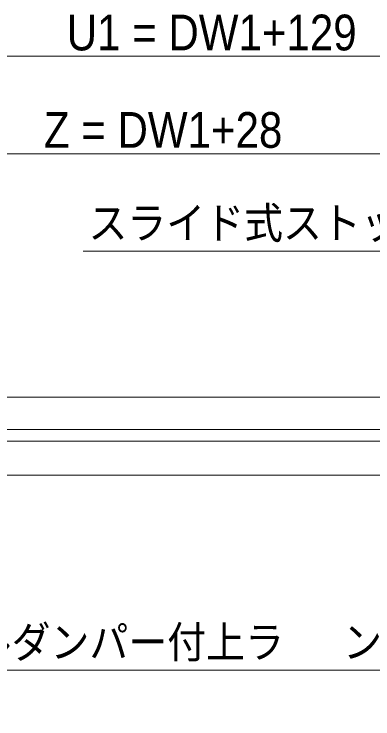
# Model space of a CAD drawing. Units: millimetres, scale not verified. Extents: x -6062 to 6062, y -3045 to 3045.
# Drawn here: x -4328 to -3960, y 20 to 743 of the extents above; entities that cross this region are included whole.
import ezdxf
from ezdxf.enums import TextEntityAlignment as Align

# ---------------------------------------------------------------- set-up
doc = ezdxf.new("R2010")
doc.units = ezdxf.units.MM
doc.header["$LTSCALE"] = 20
for name, color, linetype, lineweight in [('0-0_2寸法-3', 7, 'Continuous', 9), ('0-1_3一般', 7, 'Continuous', 9), ('0-3_2寸法-1', 7, 'Continuous', 9)]:
    doc.layers.add(name, color=color, linetype=linetype, lineweight=lineweight)
doc.styles.add('ＭＳ ゴシック', font='')
doc.styles.add('ＭＳ Ｐゴシック', font='')
doc.styles.get('ＭＳ ゴシック').set_extended_font_data('MS Gothic')
doc.styles.get('ＭＳ Ｐゴシック').set_extended_font_data('MS PGothic')

# ---------------------------------------------------------------- blocks, each defined once
blk = doc.blocks.new('グループ-109')
at = {"layer": '0-1_3一般'}
blk.add_line((13056.5, 7000), (-61863.5, 7000), dxfattribs=at)
blk = doc.blocks.new('グループ-110')
at = {"layer": '0-1_3一般'}
blk.add_line((-36320, 5400), (-59680, 5400), dxfattribs=at)
blk.add_lwpolyline([(-59990, 6340), (11350, 6340), (11350, 7000), (-59990, 7000)], close=True, dxfattribs=at)
blk.add_lwpolyline([(-36000, -39740), (-36000, 6100), (-60000, 6100)], dxfattribs=at)
blk = doc.blocks.new('グループ-111')
at = {"layer": '0-1_3一般'}
for name in ['グループ-109', 'グループ-110']:
    blk.add_blockref(name, (0, 0), dxfattribs=at)

msp = doc.modelspace()

# ---------------------------------------------------------------- linework, layer by layer
at = {"layer": '0-0_2寸法-3'}
for points in [[(-3549.5, 342), (-3640.72, 500), (-4257.5, 500)], [(-3849.94, 70), (-4448.78, 70), (-4595.02, 323.3)]]:
    msp.add_lwpolyline(points, dxfattribs=at)
at = {"layer": '0-3_2寸法-1'}
for p, q in [((-3471.21, 700), (-4774.79, 700)), ((-3572.21, 600), (-4774.79, 600))]:
    msp.add_line(p, q, dxfattribs=at)

# ---------------------------------------------------------------- block references
at = {"layer": '0-1_3一般', "xscale": 0.05, "yscale": 0.05}
msp.add_blockref('グループ-111', (-1787.5, 0), dxfattribs=at)

# ---------------------------------------------------------------- texts
at = {"layer": '0-0_2寸法-3', "style": 'ＭＳ ゴシック', "width": 0.9}
for s, p in [('スライド式ストッパー取付位置', (-4252.06, 502.97)), ('ダブルダンパー付上ラ', (-4450.88, 72.77)), ('ンナー', (-3990.57, 72.77))]:
    msp.add_text(s, height=32.55, dxfattribs=at).set_placement(p, align=Align.BOTTOM_LEFT)
at = {"layer": '0-3_2寸法-1', "style": 'ＭＳ Ｐゴシック', "width": 0.9}
for s, p in [('U1 = DW1+129', (-4274.37, 695.04)), ('Z = DW1+28', (-4297.81, 595.04))]:
    msp.add_text(s, height=36.69, dxfattribs=at).set_placement(p, align=Align.BOTTOM_LEFT)

doc.saveas('drawing.dxf')
